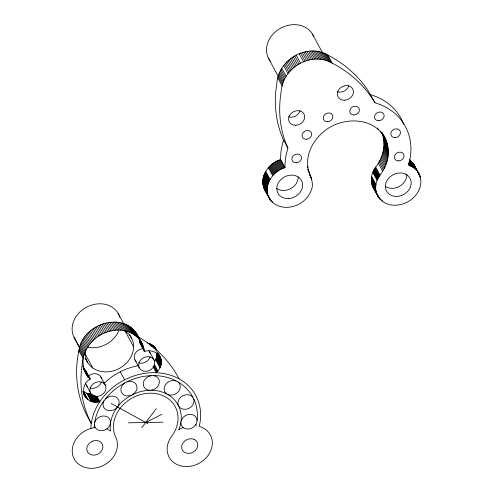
<?xml version="1.0" encoding="UTF-8"?>
<svg xmlns="http://www.w3.org/2000/svg" width="493" height="493" viewBox="0 0 493 493"><rect width="100%" height="100%" fill="white"/><g stroke="black" fill="none" stroke-linecap="round" stroke-linejoin="round"><path stroke-width="0.74" d="M374.606 189.768C369.719 183.39 370.674 174.128 375.179 167.817C382.95 158.142 386.623 144.369 381.798 132.555C388.583 141.602 390.179 153.908 386.044 164.366C383.394 172.532 375.327 178.441 375.678 187.654C375.29 197.391 384.398 205.187 393.784 205.187C404.55 205.673 415.426 199.018 419.463 188.942C421.632 183.556 421.404 177.049 418.052 172.186C416.739 170.245 415.007 168.594 413.035 167.33C411.889 165.759 407.391 166.258 408.833 163.787A65.23 54.581 -28.4 0 0 375.672 102.988L374.994 102.797L372.375 98.631A143.414 120.002 -28.4 0 0 332.208 63.153C311.379 50.736 282.058 68.12 281.139 91.975A129.505 108.361 -28.4 0 0 287.622 147.45L287.764 148.954A65.23 54.581 -28.4 0 0 284.985 166.837L285.016 167.626C270.91 171.157 260.433 190.859 272.382 202.185C284.443 213.007 305.321 205.599 310.849 191.216C315.495 182.213 308.131 173.776 307.65 164.896C306.905 152.571 313.283 140.69 322.477 132.808C340.071 116.003 375.765 115.689 386.155 140.61M269.098 197.915L264.741 189.86C258.369 177.616 268.494 163.072 280.665 159.572L280.634 158.783A65.23 54.581 -28.4 0 1 283.413 140.899L283.265 139.396A129.505 108.361 -28.4 0 1 276.783 83.921C277.701 60.066 307.022 42.675 327.851 55.099A143.414 120.002 -28.4 0 1 368.024 90.576L374.994 102.797M183.131 427.48L182.687 427.721A23.417 19.591 -28.4 0 0 179.409 429.391L178.749 429.797L179.249 428.559A36.796 30.788 -28.4 0 0 180.678 423.53L181.153 420.159A36.796 30.788 -28.4 0 0 179.193 407.28L177.757 404.389A36.796 30.788 -28.4 0 0 168.735 395.103L165.784 393.476A36.796 30.788 -28.4 0 0 152.121 390.271L148.43 390.339A36.796 30.788 -28.4 0 0 133.788 394.073L130.355 395.824A36.796 30.788 -28.4 0 0 118.659 405.492L116.403 408.45A36.796 30.788 -28.4 0 0 110.783 421.472L110.309 424.849A36.796 30.788 -28.4 0 0 110.321 429.847L110.475 431.073L109.927 430.685A23.417 19.591 -28.4 0 0 107.104 429.132L106.722 428.91M90.854 428.399L91.273 423.518A56.874 47.587 -28.4 0 1 98.84 403.163L100.399 400.784A56.874 47.587 -28.4 0 1 155.603 372.69L158.419 372.837A56.874 47.587 -28.4 0 1 199.745 424.091L199.227 426.377L199.936 426.581A23.417 19.591 -28.4 0 1 209.032 454.022A23.417 19.591 -28.4 0 1 176.482 464.289L173.782 462.588A23.417 19.591 -28.4 0 1 171.404 436.638A33.45 27.99 -28.4 0 0 149.866 393.192A33.45 27.99 -28.4 0 0 115.929 437.673A23.417 19.591 -28.4 0 1 108.177 462.422L105.157 464.498A23.417 19.591 -28.4 0 1 73.549 457.516A23.417 19.591 -28.4 0 1 90.09 428.633L95.211 427.425L95.402 427.739A8.363 6.994 -28.4 0 0 103.561 430.346A8.363 6.994 -28.4 0 0 110.346 423.925M94.108 427.653L94.896 421.004A53.527 44.789 -28.4 0 1 103.068 402.066L106.352 397.765A53.527 44.789 -28.4 0 1 123.367 383.69L128.359 381.151A53.527 44.789 -28.4 0 1 149.656 375.715L155.024 375.617A53.527 44.789 -28.4 0 1 174.898 380.282L179.199 382.648A53.527 44.789 -28.4 0 1 192.319 396.156L194.402 400.359A53.527 44.789 -28.4 0 1 197.262 419.093L196.917 421.928A8.363 6.994 -28.4 0 1 196.078 424.177L193.909 426.772A8.363 6.994 -28.4 0 1 185.331 428.651A8.363 6.994 -28.4 0 1 180.906 422.606M154.408 361.677L156.46 357.77L156.996 352.97L161.353 361.024C161.778 365.553 159.418 369.953 156.078 372.881M123.971 330.606A25.088 20.989 -28.4 0 1 133.603 345.913L133.615 347.054A25.088 20.989 -28.4 0 1 128.741 360.414L127.952 361.412A25.088 20.989 -28.4 0 1 106.445 371.907L105.188 371.907A25.088 20.989 -28.4 0 1 92.875 368.055L91.969 367.377A25.088 20.989 -28.4 0 1 85.357 350.517M78.788 352.125C80.402 324.394 124.914 309.062 138.225 336.633M161.353 361.024C160.804 352.951 151.314 349.062 144.32 351.472C143.241 336.386 126.516 327.549 112.681 330.606C96.727 333.003 83.446 346.819 82.405 363.058A129.505 108.361 -28.4 0 0 91.273 423.518L86.922 415.463A129.505 108.361 -28.4 0 1 78.048 355.003L78.942 350.671L83.299 358.725C82.22 366.065 84.778 373.904 90.311 378.901C77.395 386.42 84.778 406.312 99.869 401.598L96.967 396.224M141.811 427.641L156.318 408.629M84.833 371.704L85.961 370.847L90.311 378.901M145.731 422.501L161.833 414.305M128.433 422.828L163.035 422.181M87.544 399.318L83.194 391.257L86.805 393.248L91.094 394.024L95.451 402.085M147.327 343.017C151.524 343.664 155.135 346.641 156.7 350.578M370.637 94.742L371.315 94.933A65.23 54.581 -28.4 0 1 403.705 124.439M111.073 403.416L147.789 423.635M415.71 168.273L413.251 163.503L409.338 159.72L413.695 167.774M83.372 368.024L85.961 370.847M265.974 191.814L264.741 189.86M414.114 164.779L419.204 174.189M413.695 164.132L419.814 175.6M413.251 163.503L417.608 171.558M412.777 162.893L420.067 176.334M418.834 174.386L420.289 177.073M412.271 162.308L416.628 170.362M411.735 161.741L416.092 169.795M419.746 176.488L420.474 177.825M411.174 161.199L415.531 169.253M410.589 160.681L414.946 168.735M409.979 160.188L414.336 168.242M409.406 160.619L413.035 167.33M409.449 161.544L412.351 166.911M409.104 161.827L411.643 166.523M409.104 162.807L410.915 166.166M408.722 163.146L410.17 165.833M408.321 163.516L409.406 165.531M382.106 132.74L385.008 138.108M382.55 133.714L385.612 139.346M381.323 132.142L382.044 133.48M382.285 133.843L386.635 141.898M380.448 131.07L381.169 132.414M382.704 135.156L387.06 143.21M383.067 136.493L387.424 144.548M383.375 137.849L387.726 145.903M383.616 139.223L387.973 147.278M377.515 128.106L378.242 129.443M383.794 140.61L388.151 148.67M383.911 142.015L388.268 150.069M383.967 143.432L388.324 151.487M383.961 144.856L388.318 152.91M383.893 146.285L388.25 154.34M383.764 147.721L388.12 155.776M383.566 149.157L387.923 157.212M383.314 150.599L387.671 158.654M382.999 152.035L387.356 160.089M382.623 153.465L386.98 161.525M382.186 154.894L386.543 162.949M327.851 55.099L332.208 63.153M326.594 54.372L330.951 62.426M381.693 156.312L386.044 164.366M325.288 53.706L329.644 61.767M381.138 157.717L385.489 165.777M323.932 53.115L328.289 61.169M380.522 159.116L384.879 167.17M322.533 52.597L326.89 60.651M312.476 34.165L322.804 53.256M379.856 160.496L384.207 168.551M321.097 52.147L325.454 60.201M319.624 51.765L323.981 59.826M379.129 161.858L383.486 169.912M318.121 51.463L322.477 59.517M378.347 163.201L382.704 171.256M316.586 51.235L320.943 59.296M315.033 51.087L319.39 59.142M313.456 51.007L317.812 59.068M375.691 167.096L380.048 175.151M375.179 167.817L379.536 175.872M311.872 51.013L316.223 59.068M374.698 168.551L379.055 176.605M310.27 51.087L314.626 59.142M374.249 169.296L378.606 177.351M373.83 170.054L378.18 178.109M373.435 170.824L377.792 178.879M308.667 51.241L313.024 59.296M373.078 171.601L377.435 179.655M372.751 172.384L377.108 180.444M307.059 51.469L311.416 59.524M305.457 51.771L309.814 59.826M371.611 176.383L375.968 184.437M303.861 52.153L308.217 60.208M371.488 177.19L375.845 185.245M371.395 177.991L375.752 186.052M371.34 178.799L375.697 186.853M371.321 179.594L375.678 187.654M302.277 52.603L306.634 60.657M371.334 180.389L375.691 188.449M371.383 181.177L375.74 189.238M381.508 199.801L382.235 201.144M371.469 181.96L375.82 190.021M371.586 182.737L375.943 190.791M379.746 198.248L380.473 199.585M371.74 183.501L376.091 191.555M379.216 197.681L379.943 199.024M371.925 184.253L376.282 192.313M372.147 184.998L378.347 196.417M300.705 53.127L305.062 61.181M372.4 185.725L378.963 197.822M372.69 186.44L378.513 197.194M373.01 187.143L378.1 196.547M299.159 53.719L303.515 61.773M296.139 55.111L300.496 63.166M294.678 55.906L299.035 63.961M293.255 56.763L297.612 64.817M291.868 57.681L296.225 65.735M290.531 58.655L294.888 66.715M289.237 59.69L293.594 67.744M287.998 60.775L292.355 68.829M286.815 61.908L291.172 69.963M285.687 63.086L290.044 71.14M284.627 64.312L288.984 72.366M283.623 65.575L287.98 73.63M281.83 68.207L286.186 76.261M281.041 69.568L285.392 77.623M280.32 70.955L284.677 79.009M279.679 72.36L284.036 80.414M279.118 73.79L283.475 81.844M278.637 75.226L282.994 83.28M268.414 58.125L278.576 76.92M278.231 76.68L282.588 84.734M277.91 78.134L282.267 86.189M307.225 166.344L307.952 167.688M307.768 169.074L308.495 170.418M307.768 169.74L308.858 171.755M308.193 171.053L309.284 173.068M309.203 173.795L310.652 176.482M309.844 175.181L311.299 177.868M310.824 177.258L311.545 178.602M310.676 177.332L311.761 179.341M283.654 140.203L288.011 148.257M280.665 159.572L285.016 167.626M280.326 159.677L284.683 167.737M279.463 159.991L283.82 168.045M278.613 160.324L282.97 168.384M277.769 160.693L282.125 168.748M276.943 161.088L281.3 169.142M276.123 161.507L280.48 169.561M275.322 161.957L279.679 170.011M274.533 162.431L278.89 170.486M273.763 162.93L278.12 170.985M273.011 163.454L277.368 171.509M272.278 164.003L276.635 172.057M271.563 164.57L275.92 172.624M270.873 165.161L275.23 173.222M270.201 165.777L274.558 173.832M269.554 166.412L273.911 174.467M268.931 167.059L273.288 175.12M268.34 167.731L272.691 175.785M265.764 171.317L270.121 179.372M265.339 172.075L269.696 180.13M264.944 172.84L269.295 180.894M264.581 173.616L268.931 181.671M264.248 174.399L268.599 182.453M263.946 175.188L268.303 183.248M263.681 175.989L268.032 184.043M263.447 176.784L267.804 184.844M263.244 177.591L267.6 185.645M263.083 178.392L267.434 186.453M262.948 179.199L267.305 187.254M262.855 180.007L267.212 188.061M262.794 180.808L267.151 188.862M262.763 181.609L267.12 189.663M262.775 182.404L267.132 190.458M262.818 183.193L267.175 191.253M262.892 183.975L267.249 192.036M263.009 184.752L267.36 192.806M271.655 200.842L272.382 202.185M263.151 185.522L267.508 193.576M271.101 200.3L271.828 201.637M263.336 186.274L267.693 194.328M270.207 199.055L271.298 201.07M263.552 187.02L267.896 195.111M268.617 196.454L270.799 200.478M263.798 187.753L270.33 199.868M264.082 188.468L269.887 199.234M158.518 353.931L160.28 357.197M154.882 347.46L156.922 351.09M158.148 353.506L160.792 358.417M154.469 346.949L156.281 350.301M157.735 352.988L158.826 355.003M157.723 353.006L160.989 359.052M154.019 346.456L155.831 349.814M157.52 352.982L161.149 359.699M153.539 345.987L154.993 348.674M157.279 352.97L161.273 360.352M153.027 345.55L154.845 348.908M157.039 353.641L161.396 361.702M151.924 344.761L153.736 348.12M157.039 354.325L161.396 362.38M151.326 344.416L152.781 347.103M157.002 355.015L161.359 363.07M150.71 344.096L151.801 346.111M156.928 355.706L161.279 363.76M150.075 343.812L151.524 346.499M156.811 356.396L161.162 364.45M149.416 343.559L150.501 345.575M156.651 357.086L161.008 365.14M148.732 343.344L149.459 344.687M156.46 357.77L160.81 365.824M156.226 358.454L160.576 366.509M155.954 359.126L160.305 367.18M155.646 359.791L160.003 367.846M149.675 351.977L154.032 360.032A8.363 6.994 -28.4 0 1 145.842 371.303A8.363 6.994 -28.4 0 1 140.129 360.623A8.363 6.994 -28.4 0 1 154.032 360.032M154.309 364.272L157.939 370.989M154.167 365.523L157.433 371.562M136.974 334.149L141.996 343.424M136.228 332.966L138.773 337.668M139.316 338.648L142.582 344.687M139.464 339.27L143.093 345.987M135.415 331.832L138.317 337.206M139.044 338.549L139.772 339.893M134.527 330.754L137.793 336.793M143.525 347.318L139.168 339.264L139.963 343.418L144.32 351.472M153.631 366.077L156.897 372.123M139.513 340.62L143.87 348.68M133.572 329.718L137.929 337.779M139.778 342.006L144.135 350.067M132.549 328.745L136.906 336.799M153.064 366.613L156.33 372.653M131.465 327.827L135.821 335.887M130.318 326.97L134.675 335.03M129.117 326.181L133.474 334.236A143.414 120.002 -28.4 0 1 179.051 378.84M127.86 325.448L132.216 333.508M126.553 324.788L130.91 332.843M125.197 324.197L129.554 332.251M123.798 323.673L128.155 331.727M118.098 313.301L124.07 324.339M129.714 334.784L131.693 338.432M122.363 323.223L126.719 331.278M120.89 322.847L125.247 330.902M124.92 330.723L133.634 346.838M119.386 322.545L123.743 330.6M117.852 322.317L122.209 330.372M116.299 322.163L120.656 330.224M114.721 322.089L119.078 330.144M134.946 359.884L139.303 367.944M113.137 322.089L117.488 330.144M111.535 322.169L115.892 330.224M109.933 322.323L114.29 330.378M108.324 322.551L112.681 330.606M106.722 322.853L111.079 330.908M105.126 323.229L109.483 331.284M103.542 323.679L107.899 331.74M101.971 324.203L106.328 332.264M100.424 324.801L104.781 332.855M98.902 325.46L103.259 333.514M97.404 326.193L101.761 334.248M95.944 326.988L100.301 335.043M120.237 371.802L124.593 379.856M94.52 327.845L98.877 335.899M93.134 328.763L97.491 336.818M91.797 329.737L96.153 337.791M90.502 330.766L94.859 338.827M89.264 331.851L93.621 339.911M88.081 332.985L92.438 341.039M86.953 334.168L91.31 342.222M85.893 335.388L90.25 343.442M84.888 336.651L89.245 344.706M83.958 337.951L88.315 346.006M83.095 339.283L87.452 347.337M82.306 340.645L86.657 348.699M100.936 377.046L105.286 385.101A8.363 6.994 -28.4 0 1 97.103 396.372A8.363 6.994 -28.4 0 1 91.384 385.692A8.363 6.994 -28.4 0 1 105.286 385.101M81.585 342.031L85.942 350.085M80.944 343.442L85.301 351.497M80.384 344.866L84.741 352.92M85.123 353.857L92.746 367.957M79.903 346.308L84.26 354.362M74.56 338.223L79.638 347.62M85.449 358.362L87.625 362.392M74.03 337.261L79.841 348.003M85.646 358.738L87.101 361.424M79.496 347.756L83.853 355.81M79.176 349.217L83.533 357.271M82.904 365.954L83.631 367.291M85.215 370.138L89.572 378.199M84.26 369.109L89.8 379.271M82.892 366.644L83.983 368.653M83.681 368.647L87.729 376.085M83.465 368.598L86.916 374.951M83.995 369.744L86.17 373.768M85.197 372.375L87.736 377.071M96.338 396.372L99.241 401.74M95.217 395.842L98.483 401.881M94.453 395.941L97.719 401.986M93.331 395.343L96.961 402.054M92.209 394.702L96.203 402.085M86.201 384.953L90.558 393.007M90.355 393.987L94.705 402.041M89.615 393.907L93.972 401.968M88.894 393.796L93.245 401.85M88.179 393.648L92.536 401.709M87.483 393.469L91.84 401.524M86.805 393.248L91.162 401.308M83.73 391.67L88.087 399.724M83.046 391.491L87.039 398.88M82.929 391.701L86.558 398.412M83.563 393.223L86.109 397.919M83.416 393.161L85.69 397.407M83.496 393.513L85.307 396.865M155.615 348.563L156.632 350.991M195.918 424.461L196.171 425.749M181.122 421.077A8.363 6.994 -28.4 0 1 189.799 414.373A8.363 6.994 -28.4 0 1 197.046 420.4M75.786 340.047A25.088 20.989 -28.4 0 1 86.867 307.022A25.088 20.989 -28.4 0 1 119.83 317.344M118.788 330.889A25.088 20.989 -28.4 0 1 115.67 336.244L114.881 337.243A25.088 20.989 -28.4 0 1 93.374 347.744L92.123 347.744A25.088 20.989 -28.4 0 1 87.255 347.146M91.162 401.271A56.874 47.587 -28.4 0 1 94.12 395.713M104.005 383.363A56.874 47.587 -28.4 0 1 138.367 365.633M148.831 350.782A8.363 6.994 -28.4 0 1 150.279 353.709M150.112 356.741A8.363 6.994 -28.4 0 1 138.669 362.885M136.327 361.597A8.363 6.994 -28.4 0 1 135.113 353.629A8.363 6.994 -28.4 0 1 143.136 348.613M87.557 376.972A8.363 6.994 -28.4 0 1 101.238 377.712M101.361 378.057A8.363 6.994 -28.4 0 1 101.54 378.778M101.367 381.81A8.363 6.994 -28.4 0 1 89.923 387.954M87.581 386.666A8.363 6.994 -28.4 0 1 85.542 382.858M94.742 422.31A8.363 6.994 -28.4 0 1 103.733 415.981A8.363 6.994 -28.4 0 1 110.561 422.396M95.211 427.425A8.363 6.994 -28.4 0 1 94.422 424.602M193.817 399.25A8.363 6.994 -28.4 0 1 188.887 408.383A8.363 6.994 -28.4 0 1 178.885 406.448M178.238 405.135A8.363 6.994 -28.4 0 1 182.669 395.848A8.363 6.994 -28.4 0 1 192.849 397.29M178.035 382.044A8.363 6.994 -28.4 0 1 178.478 391.528A8.363 6.994 -28.4 0 1 167.99 394.585M166.646 393.845A8.363 6.994 -28.4 0 1 165.648 384.466A8.363 6.994 -28.4 0 1 176.026 380.935M127.04 381.853A8.363 6.994 -28.4 0 1 136.475 385.008A8.363 6.994 -28.4 0 1 132.814 394.48M131.261 395.269A8.363 6.994 -28.4 0 1 121.58 392.594A8.363 6.994 -28.4 0 1 124.711 383.036M105.502 398.923A8.363 6.994 -28.4 0 1 116.138 397.093A8.363 6.994 -28.4 0 1 117.969 406.263M116.946 407.6A8.363 6.994 -28.4 0 1 106.346 409.93A8.363 6.994 -28.4 0 1 103.968 400.932M153.588 375.672A8.363 6.994 -28.4 0 1 159.294 382.975A8.363 6.994 -28.4 0 1 151.123 390.203M149.453 390.234A8.363 6.994 -28.4 0 1 143.284 383.277A8.363 6.994 -28.4 0 1 151.086 375.721M269.523 60.017A25.088 20.989 -28.4 0 1 280.665 28.193A25.088 20.989 -28.4 0 1 313.468 36.131M270.867 61.767A25.088 20.989 -28.4 0 1 270.164 60.916M298.29 176.864A13.379 11.197 -28.4 0 1 290.5 188.733A13.379 11.197 -28.4 0 1 276.382 188.32M406.824 174.263A13.379 11.197 -28.4 0 1 399.521 186.336A13.379 11.197 -28.4 0 1 385.31 186.434M348.847 85.659A8.363 6.994 -28.4 0 1 337.403 91.809M300.101 110.728A8.363 6.994 -28.4 0 1 288.658 116.872M92.733 441.118L91.932 441.463A8.363 6.994 -28.4 0 0 89.56 454.022A8.363 6.994 -28.4 0 0 102.717 448.383A8.363 6.994 -28.4 0 0 92.733 441.118M194.279 439.46L193.928 439.306A8.363 6.994 -28.4 0 0 181.658 446.843A8.363 6.994 -28.4 0 0 193.348 452.05A8.363 6.994 -28.4 0 0 194.279 439.46M405.289 174.011L404.858 173.826A13.379 11.197 -28.4 0 0 385.366 186.157A13.379 11.197 -28.4 0 0 404.328 194.125A13.379 11.197 -28.4 0 0 405.289 174.011M344.576 100.227A8.363 6.994 -28.4 0 0 352.766 88.956A8.363 6.994 -28.4 0 0 338.864 89.541A8.363 6.994 -28.4 0 0 344.576 100.227M398.714 160.915A5.016 4.197 -28.4 0 0 403.631 154.155A5.016 4.197 -28.4 0 0 395.281 154.506A5.016 4.197 -28.4 0 0 398.714 160.915M306.326 139.26A5.016 4.197 -28.4 0 0 311.329 132.543A5.016 4.197 -28.4 0 0 302.998 132.796A5.016 4.197 -28.4 0 0 306.326 139.26M295.837 125.296A8.363 6.994 -28.4 0 0 304.021 114.019A8.363 6.994 -28.4 0 0 290.118 114.61A8.363 6.994 -28.4 0 0 295.837 125.296M378.76 120.785A5.016 4.197 -28.4 0 0 383.757 114.068A5.016 4.197 -28.4 0 0 375.426 114.321A5.016 4.197 -28.4 0 0 378.76 120.785M288.239 198.556A13.379 11.197 -28.4 0 0 301.58 180.635A13.379 11.197 -28.4 0 0 279.358 181.319A13.379 11.197 -28.4 0 0 288.239 198.556M395.029 137.602A5.016 4.197 -28.4 0 0 400.119 130.928A5.016 4.197 -28.4 0 0 391.799 131.089A5.016 4.197 -28.4 0 0 395.029 137.602M296.219 162.832A5.016 4.197 -28.4 0 0 301.131 156.065A5.016 4.197 -28.4 0 0 292.787 156.423A5.016 4.197 -28.4 0 0 296.219 162.832M327.444 121.746A5.016 4.197 -28.4 0 0 332.535 115.072A5.016 4.197 -28.4 0 0 324.215 115.233A5.016 4.197 -28.4 0 0 327.444 121.746M354.079 114.98A5.016 4.197 -28.4 0 0 358.996 108.213A5.016 4.197 -28.4 0 0 350.652 108.571A5.016 4.197 -28.4 0 0 354.079 114.98"/></g></svg>
